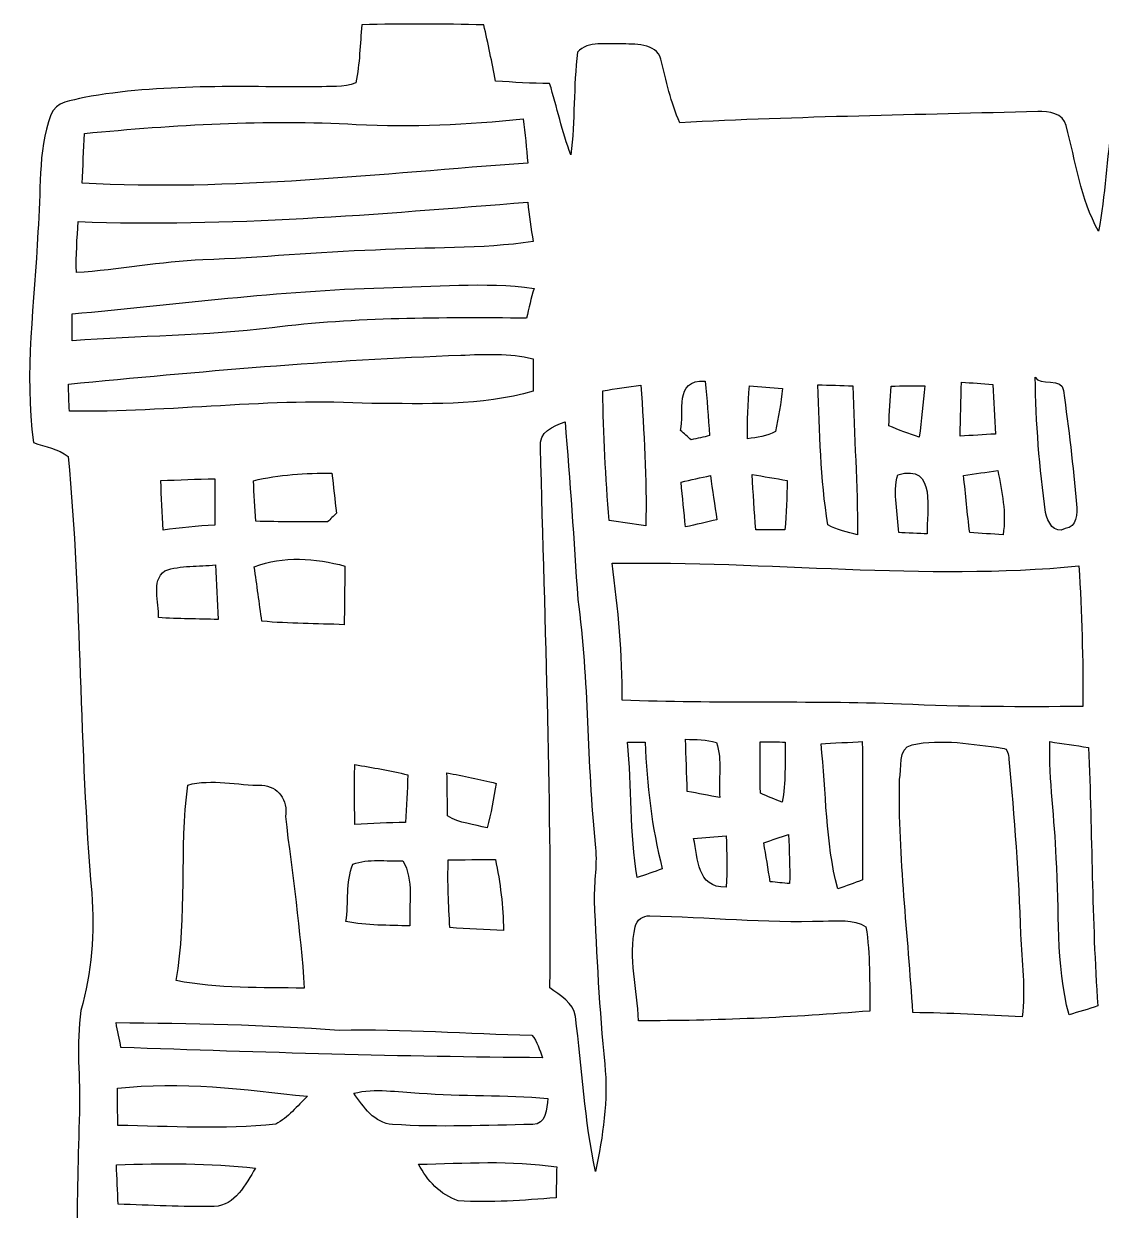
# Model space of a CAD drawing. Header units: centimetres. Extents: x -9.8 to 9.6, y -15.6 to 15.5.
# Drawn here: x -9.85 to -0.16, y 4.84 to 15.5 of the extents above; entities that cross this region are included whole.
import ezdxf

# ---------------------------------------------------------------- set-up
doc = ezdxf.new("R2010")
doc.units = ezdxf.units.CM
doc.header["$MEASUREMENT"] = 0
doc.layers.add('Layer 1', color=7, linetype='Continuous')

msp = doc.modelspace()

# ---------------------------------------------------------------- linework, layer by layer
at = {"layer": 'Layer 1', "color": 9}
for points, knots in [([(-6.80932, 15.49471), (-6.44419, 15.50423), (-6.07836, 15.50388), (-5.71288, 15.494), (-5.71288, 15.494), (-5.67584, 15.32643), (-5.64127, 15.1578), (-5.60705, 14.98917), (-5.60705, 14.98917), (-5.44548, 14.97859), (-5.28355, 14.96589), (-5.12163, 14.9673), (-5.12163, 14.9673), (-5.05566, 14.75387), (-5.01086, 14.53409), (-4.93078, 14.32525), (-4.93078, 14.32525), (-4.89232, 14.63181), (-4.90961, 14.94296), (-4.87151, 15.24882), (-4.87151, 15.24882), (-4.7752, 15.35642), (-4.60763, 15.31408), (-4.48345, 15.32361), (-4.48345, 15.32361), (-4.36774, 15.31761), (-4.16489, 15.33525), (-4.1215, 15.18638), (-4.1215, 15.18638), (-4.07705, 14.99235), (-4.03225, 14.79762), (-3.95252, 14.61382), (-3.95252, 14.61382), (-2.88043, 14.67167), (-1.80693, 14.68367), (-0.73413, 14.71577), (-0.73413, 14.71577), (-0.63747, 14.71824), (-0.50377, 14.70201), (-0.47907, 14.58807), (-0.47907, 14.58807), (-0.39299, 14.26845), (-0.35243, 13.93155), (-0.18768, 13.63839), (-0.18768, 13.63839), (-0.12912, 13.9633), (-0.11324, 14.29456), (-0.06632, 14.62123), (-0.06632, 14.62123), (0.05256, 14.63957), (0.1718, 14.65651), (0.29104, 14.67485), (0.29104, 14.67485), (0.28434, 14.88228), (0.27481, 15.08936), (0.26458, 15.2968), (0.26458, 15.2968), (0.57044, 15.31691), (0.87524, 15.35077), (1.18075, 15.37723), (1.18075, 15.37723), (1.22908, 15.13452), (1.27741, 14.89181), (1.32821, 14.64945), (1.32821, 14.64945), (2.28141, 14.57396), (3.23391, 14.6879), (4.18641, 14.71542), (4.18641, 14.71542), (4.40584, 14.72777), (4.445, 14.46671), (4.578, 14.34888), (4.578, 14.34888), (4.69159, 14.29879), (4.82247, 14.31502), (4.94453, 14.31255), (4.94453, 14.31255), (5.77532, 14.35876), (6.60859, 14.3577), (7.43902, 14.41097), (7.43902, 14.41097), (7.45525, 14.58277), (7.43726, 14.75952), (7.47924, 14.92814), (7.47924, 14.92814), (7.50746, 14.99976), (7.59142, 15.01599), (7.65951, 15.02692), (7.65951, 15.02692), (7.90928, 15.05126), (8.16328, 15.05091), (8.4134, 15.0241), (8.4134, 15.0241), (8.43104, 14.83572), (8.46631, 14.64945), (8.51182, 14.46565), (8.51182, 14.46565), (8.66211, 14.44025), (8.8265, 14.46671), (8.9722, 14.41062), (8.9722, 14.41062), (9.14717, 13.61828), (9.27664, 12.81606), (9.45162, 12.02337), (9.45162, 12.02337), (9.55534, 11.76443), (9.29852, 11.54218), (9.30981, 11.28466), (9.30981, 11.28466), (9.38565, 10.21115), (9.33238, 9.13483), (9.33238, 8.06027), (9.33238, 8.06027), (9.33203, 7.65316), (9.38883, 7.24853), (9.44915, 6.84636), (9.44915, 6.84636), (9.4555, 6.74405), (9.4929, 6.59165), (9.4047, 6.50804), (9.4047, 6.50804), (9.26183, 6.41632), (9.08967, 6.39269), (8.93092, 6.34048), (8.93092, 6.34048), (9.017, 5.75134), (9.07838, 5.15973), (9.16411, 4.57059), (9.16411, 4.57059), (9.35249, 3.50979), (9.23114, 2.42958), (9.23784, 1.35925), (9.23784, 1.35925), (9.15494, 0.36407), (9.29111, -0.63606), (9.18034, -1.63019), (9.18034, -1.63019), (9.18422, -2.20451), (9.36978, -2.77283), (9.28123, -3.35068), (9.28123, -3.35068), (9.29076, -3.52637), (9.14188, -3.61527), (9.02053, -3.70064), (9.02053, -3.70064), (9.04346, -5.27897), (9.20327, -6.85094), (9.26147, -8.42786), (9.26147, -8.42786), (9.25583, -8.6554), (9.15846, -8.87448), (9.20186, -9.10484), (9.20186, -9.10484), (9.25407, -9.67246), (9.29146, -10.2422), (9.29957, -10.81264), (9.29957, -10.81264), (9.29852, -11.04371), (9.31192, -11.28077), (9.24772, -11.50655), (9.24772, -11.50655), (9.16058, -11.59933), (9.01771, -11.61133), (8.90764, -11.66954), (8.90764, -11.66954), (8.98419, -12.87921), (9.02582, -14.091), (9.08685, -15.30174), (9.08685, -15.30174), (7.98266, -15.36559), (6.87599, -15.29539), (5.77144, -15.34866), (5.77144, -15.34866), (5.57248, -15.33842), (5.36751, -15.37899), (5.17384, -15.3229), (5.17384, -15.3229), (5.14456, -15.24106), (5.14703, -15.15286), (5.14279, -15.06749), (5.14279, -15.06749), (5.12092, -13.95412), (5.07259, -12.84182), (5.01862, -11.72986), (5.01862, -11.72986), (5.00839, -11.64661), (4.92584, -11.60216), (4.87327, -11.54677), (4.87327, -11.54677), (4.88915, -12.68942), (4.8701, -13.83383), (4.91666, -14.97647), (4.91666, -14.97647), (4.91596, -15.13417), (4.92513, -15.40616), (4.71099, -15.43403), (4.71099, -15.43403), (3.99344, -15.53563), (3.26425, -15.51411), (2.54141, -15.55009), (2.54141, -15.55009), (1.99778, -15.57867), (1.45486, -15.50282), (0.91228, -15.53527), (0.91228, -15.53527), (0.82938, -15.39346), (0.71826, -15.25693), (0.72919, -15.0809), (0.72919, -15.0809), (0.58702, -13.91426), (0.51647, -12.74057), (0.39405, -11.57217), (0.39405, -11.57217), (0.35878, -11.34886), (0.35983, -11.10509), (0.23354, -10.90895), (0.23354, -10.90895), (0.09102, -11.14707), (0.1457, -11.43247), (0.14534, -11.69494), (0.14534, -11.69494), (0.19262, -12.88909), (0.15734, -14.08748), (0.26494, -15.27881), (0.26494, -15.27881), (-0.23742, -15.35042), (-0.74683, -15.32749), (-1.25236, -15.32961), (-1.25236, -15.32961), (-2.07574, -15.32361), (-2.89913, -15.33984), (-3.72216, -15.31267), (-3.72216, -15.31267), (-3.85868, -15.30279), (-3.99768, -15.30491), (-4.12891, -15.35007), (-4.12891, -15.35007), (-4.23192, -15.40122), (-4.3053, -15.51199), (-4.42771, -15.52257), (-4.42771, -15.52257), (-4.84646, -15.59348), (-5.27509, -15.55715), (-5.69736, -15.5769), (-5.69736, -15.5769), (-6.7564, -15.61606), (-7.8172, -15.57831), (-8.87377, -15.50423), (-8.87377, -15.50423), (-8.99795, -15.50247), (-9.12848, -15.4372), (-9.16199, -15.30985), (-9.16199, -15.30985), (-9.36696, -14.39933), (-9.21138, -13.46165), (-9.18951, -12.54125), (-9.18951, -12.54125), (-9.17258, -12.22446), (-9.24348, -11.91154), (-9.3345, -11.61062), (-9.3345, -11.61062), (-9.36766, -11.4741), (-9.31686, -11.33299), (-9.30451, -11.19822), (-9.30451, -11.19822), (-9.16376, -10.42705), (-8.96303, -9.66823), (-8.83179, -8.89529), (-8.83179, -8.89529), (-8.90552, -8.86777), (-8.97855, -8.83955), (-9.05122, -8.80992), (-9.05122, -8.80992), (-9.03252, -8.47972), (-9.03852, -8.14881), (-9.03499, -7.81861), (-9.03499, -7.81861), (-9.01347, -7.37059), (-8.9789, -6.92256), (-8.9789, -6.47347), (-8.9789, -6.47347), (-8.98102, -5.58165), (-8.91858, -4.69159), (-8.90729, -3.80012), (-8.90729, -3.80012), (-9.02653, -3.73274), (-9.18845, -3.68335), (-9.21279, -3.52672), (-9.21279, -3.52672), (-9.34861, -2.96016), (-9.25124, -2.37384), (-9.18034, -1.80481), (-9.18034, -1.80481), (-9.17187, -1.5554), (-9.12883, -1.30881), (-9.09355, -1.06221), (-9.09355, -1.06221), (-9.16058, -0.98989), (-9.25689, -0.91793), (-9.24736, -0.80751), (-9.24736, -0.80751), (-9.21138, 0.52529), (-9.15917, 1.85773), (-9.13483, 3.19052), (-9.13483, 3.19052), (-9.13377, 3.30306), (-9.28476, 3.33481), (-9.34896, 3.38702), (-9.34896, 3.38702), (-9.37719, 4.16384), (-9.37648, 4.94242), (-9.34755, 5.71923), (-9.34755, 5.71923), (-9.34014, 6.02368), (-9.37966, 6.3313), (-9.3345, 6.63399), (-9.3345, 6.63399), (-9.2396, 6.97689), (-9.21032, 7.3346), (-9.23678, 7.68914), (-9.23678, 7.68914), (-9.3532, 8.99513), (-9.32568, 10.30993), (-9.44951, 11.61521), (-9.44951, 11.61521), (-9.53841, 11.68576), (-9.65623, 11.69987), (-9.7603, 11.73974), (-9.7603, 11.73974), (-9.84885, 12.37051), (-9.7469, 13.00374), (-9.72326, 13.63486), (-9.72326, 13.63486), (-9.68834, 13.98411), (-9.72961, 14.34994), (-9.60438, 14.68437), (-9.60438, 14.68437), (-9.56134, 14.80785), (-9.41564, 14.81173), (-9.30628, 14.84136), (-9.30628, 14.84136), (-8.61624, 14.9673), (-7.91139, 14.9352), (-7.2136, 14.93626), (-7.2136, 14.93626), (-7.10001, 14.94578), (-6.97159, 14.92285), (-6.86329, 14.97436), (-6.86329, 14.97436), (-6.82837, 15.14546), (-6.8259, 15.32114), (-6.80932, 15.49471), (-6.80932, 15.49471), (-6.80932, 15.49471), (-6.80932, 15.49471), (-6.80932, 15.49471)], [0, 0, 0, 0, 0.01111111, 0.01111111, 0.01111111, 0.01111111, 0.02222222, 0.02222222, 0.02222222, 0.02222222, 0.03333333, 0.03333333, 0.03333333, 0.03333333, 0.04444444, 0.04444444, 0.04444444, 0.04444444, 0.05555556, 0.05555556, 0.05555556, 0.05555556, 0.06666667, 0.06666667, 0.06666667, 0.06666667, 0.07777778, 0.07777778, 0.07777778, 0.07777778, 0.08888889, 0.08888889, 0.08888889, 0.08888889, 0.1, 0.1, 0.1, 0.1, 0.11111111, 0.11111111, 0.11111111, 0.11111111, 0.12222222, 0.12222222, 0.12222222, 0.12222222, 0.13333333, 0.13333333, 0.13333333, 0.13333333, 0.14444444, 0.14444444, 0.14444444, 0.14444444, 0.15555556, 0.15555556, 0.15555556, 0.15555556, 0.16666667, 0.16666667, 0.16666667, 0.16666667, 0.17777778, 0.17777778, 0.17777778, 0.17777778, 0.18888889, 0.18888889, 0.18888889, 0.18888889, 0.2, 0.2, 0.2, 0.2, 0.21111111, 0.21111111, 0.21111111, 0.21111111, 0.22222222, 0.22222222, 0.22222222, 0.22222222, 0.23333333, 0.23333333, 0.23333333, 0.23333333, 0.24444444, 0.24444444, 0.24444444, 0.24444444, 0.25555556, 0.25555556, 0.25555556, 0.25555556, 0.26666667, 0.26666667, 0.26666667, 0.26666667, 0.27777778, 0.27777778, 0.27777778, 0.27777778, 0.28888889, 0.28888889, 0.28888889, 0.28888889, 0.3, 0.3, 0.3, 0.3, 0.31111111, 0.31111111, 0.31111111, 0.31111111, 0.32222222, 0.32222222, 0.32222222, 0.32222222, 0.33333333, 0.33333333, 0.33333333, 0.33333333, 0.34444444, 0.34444444, 0.34444444, 0.34444444, 0.35555556, 0.35555556, 0.35555556, 0.35555556, 0.36666667, 0.36666667, 0.36666667, 0.36666667, 0.37777778, 0.37777778, 0.37777778, 0.37777778, 0.38888889, 0.38888889, 0.38888889, 0.38888889, 0.4, 0.4, 0.4, 0.4, 0.41111111, 0.41111111, 0.41111111, 0.41111111, 0.42222222, 0.42222222, 0.42222222, 0.42222222, 0.43333333, 0.43333333, 0.43333333, 0.43333333, 0.44444444, 0.44444444, 0.44444444, 0.44444444, 0.45555556, 0.45555556, 0.45555556, 0.45555556, 0.46666667, 0.46666667, 0.46666667, 0.46666667, 0.47777778, 0.47777778, 0.47777778, 0.47777778, 0.48888889, 0.48888889, 0.48888889, 0.48888889, 0.5, 0.5, 0.5, 0.5, 0.51111111, 0.51111111, 0.51111111, 0.51111111, 0.52222222, 0.52222222, 0.52222222, 0.52222222, 0.53333333, 0.53333333, 0.53333333, 0.53333333, 0.54444444, 0.54444444, 0.54444444, 0.54444444, 0.55555556, 0.55555556, 0.55555556, 0.55555556, 0.56666667, 0.56666667, 0.56666667, 0.56666667, 0.57777778, 0.57777778, 0.57777778, 0.57777778, 0.58888889, 0.58888889, 0.58888889, 0.58888889, 0.6, 0.6, 0.6, 0.6, 0.61111111, 0.61111111, 0.61111111, 0.61111111, 0.62222222, 0.62222222, 0.62222222, 0.62222222, 0.63333333, 0.63333333, 0.63333333, 0.63333333, 0.64444444, 0.64444444, 0.64444444, 0.64444444, 0.65555556, 0.65555556, 0.65555556, 0.65555556, 0.66666667, 0.66666667, 0.66666667, 0.66666667, 0.67777778, 0.67777778, 0.67777778, 0.67777778, 0.68888889, 0.68888889, 0.68888889, 0.68888889, 0.7, 0.7, 0.7, 0.7, 0.71111111, 0.71111111, 0.71111111, 0.71111111, 0.72222222, 0.72222222, 0.72222222, 0.72222222, 0.73333333, 0.73333333, 0.73333333, 0.73333333, 0.74444444, 0.74444444, 0.74444444, 0.74444444, 0.75555556, 0.75555556, 0.75555556, 0.75555556, 0.76666667, 0.76666667, 0.76666667, 0.76666667, 0.77777778, 0.77777778, 0.77777778, 0.77777778, 0.78888889, 0.78888889, 0.78888889, 0.78888889, 0.8, 0.8, 0.8, 0.8, 0.81111111, 0.81111111, 0.81111111, 0.81111111, 0.82222222, 0.82222222, 0.82222222, 0.82222222, 0.83333333, 0.83333333, 0.83333333, 0.83333333, 0.84444444, 0.84444444, 0.84444444, 0.84444444, 0.85555556, 0.85555556, 0.85555556, 0.85555556, 0.86666667, 0.86666667, 0.86666667, 0.86666667, 0.87777778, 0.87777778, 0.87777778, 0.87777778, 0.88888889, 0.88888889, 0.88888889, 0.88888889, 0.9, 0.9, 0.9, 0.9, 0.91111111, 0.91111111, 0.91111111, 0.91111111, 0.92222222, 0.92222222, 0.92222222, 0.92222222, 0.93333333, 0.93333333, 0.93333333, 0.93333333, 0.94444444, 0.94444444, 0.94444444, 0.94444444, 0.95555556, 0.95555556, 0.95555556, 0.95555556, 0.96666667, 0.96666667, 0.96666667, 0.96666667, 0.97777778, 0.97777778, 0.97777778, 0.97777778, 1, 1, 1, 1]), ([(-6.86047, 14.59971), (-7.67539, 14.64592), (-8.49207, 14.59653), (-9.3031, 14.51786), (-9.3031, 14.51786), (-9.31122, 14.36864), (-9.31721, 14.21941), (-9.32215, 14.06984), (-9.32215, 14.06984), (-7.98336, 13.99822), (-6.65092, 14.15662), (-5.31777, 14.25222), (-5.31777, 14.25222), (-5.33012, 14.38451), (-5.34388, 14.51681), (-5.35869, 14.64874), (-5.35869, 14.64874), (-5.85752, 14.59759), (-6.35953, 14.57254), (-6.86047, 14.59971), (-6.86047, 14.59971), (-6.86047, 14.59971), (-6.86047, 14.59971), (-6.86047, 14.59971)], [0, 0, 0, 0, 0.14285714, 0.14285714, 0.14285714, 0.14285714, 0.28571429, 0.28571429, 0.28571429, 0.28571429, 0.42857143, 0.42857143, 0.42857143, 0.42857143, 0.57142857, 0.57142857, 0.57142857, 0.57142857, 0.71428571, 0.71428571, 0.71428571, 0.71428571, 1, 1, 1, 1]), ([(-9.35919, 13.72588), (-9.36943, 13.57348), (-9.38036, 13.42108), (-9.37578, 13.26797), (-9.37578, 13.26797), (-8.99478, 13.28843), (-8.61942, 13.36781), (-8.23771, 13.38157), (-8.23771, 13.38157), (-7.71984, 13.39921), (-7.20408, 13.45389), (-6.68584, 13.47011), (-6.68584, 13.47011), (-6.21453, 13.49728), (-5.73934, 13.47717), (-5.27121, 13.54561), (-5.27121, 13.54561), (-5.28708, 13.66379), (-5.30507, 13.78267), (-5.31883, 13.90121), (-5.31883, 13.90121), (-6.66221, 13.79291), (-8.01017, 13.67614), (-9.35919, 13.72588), (-9.35919, 13.72588), (-9.35919, 13.72588), (-9.35919, 13.72588), (-9.35919, 13.72588)], [0, 0, 0, 0, 0.125, 0.125, 0.125, 0.125, 0.25, 0.25, 0.25, 0.25, 0.375, 0.375, 0.375, 0.375, 0.5, 0.5, 0.5, 0.5, 0.625, 0.625, 0.625, 0.625, 0.75, 0.75, 0.75, 0.75, 1, 1, 1, 1]), ([(-6.61353, 13.13145), (-7.55086, 13.10569), (-8.48078, 12.98152), (-9.41352, 12.8965), (-9.41352, 12.8965), (-9.41529, 12.81571), (-9.41493, 12.73457), (-9.41246, 12.65343), (-9.41246, 12.65343), (-8.81451, 12.70071), (-8.21302, 12.69682), (-7.61718, 12.77197), (-7.61718, 12.77197), (-6.85906, 12.86616), (-6.09388, 12.86369), (-5.33118, 12.85804), (-5.33118, 12.85804), (-5.30543, 12.94624), (-5.29061, 13.03796), (-5.26239, 13.12545), (-5.26239, 13.12545), (-5.71077, 13.1886), (-6.16373, 13.13674), (-6.61353, 13.13145), (-6.61353, 13.13145), (-6.61353, 13.13145), (-6.61353, 13.13145), (-6.61353, 13.13145)], [0, 0, 0, 0, 0.125, 0.125, 0.125, 0.125, 0.25, 0.25, 0.25, 0.25, 0.375, 0.375, 0.375, 0.375, 0.5, 0.5, 0.5, 0.5, 0.625, 0.625, 0.625, 0.625, 0.75, 0.75, 0.75, 0.75, 1, 1, 1, 1]), ([(-5.92032, 12.52502), (-7.09895, 12.48269), (-8.2744, 12.37932), (-9.44739, 12.26467), (-9.44739, 12.26467), (-9.44563, 12.18389), (-9.4421, 12.1031), (-9.43822, 12.02231), (-9.43822, 12.02231), (-8.53158, 12.00785), (-7.62776, 12.14473), (-6.72077, 12.09005), (-6.72077, 12.09005), (-6.23888, 12.09287), (-5.73793, 12.06253), (-5.27015, 12.20258), (-5.27015, 12.20258), (-5.2705, 12.27455), (-5.27085, 12.41919), (-5.27121, 12.49151), (-5.27121, 12.49151), (-5.48323, 12.54548), (-5.70371, 12.53384), (-5.92032, 12.52502), (-5.92032, 12.52502), (-5.92032, 12.52502), (-5.92032, 12.52502), (-5.92032, 12.52502)], [0, 0, 0, 0, 0.125, 0.125, 0.125, 0.125, 0.25, 0.25, 0.25, 0.25, 0.375, 0.375, 0.375, 0.375, 0.5, 0.5, 0.5, 0.5, 0.625, 0.625, 0.625, 0.625, 0.75, 0.75, 0.75, 0.75, 1, 1, 1, 1]), ([(-3.94653, 11.84839), (-3.91442, 11.82052), (-3.88232, 11.7923), (-3.84986, 11.76408), (-3.84986, 11.76408), (-3.79448, 11.77643), (-3.73909, 11.78913), (-3.68371, 11.80183), (-3.68371, 11.80183), (-3.6957, 11.96516), (-3.70593, 12.1285), (-3.72498, 12.29113), (-3.72498, 12.29113), (-4.01214, 12.31089), (-3.90137, 12.01102), (-3.94653, 11.84839), (-3.94653, 11.84839), (-3.94653, 11.84839), (-3.94653, 11.84839), (-3.94653, 11.84839)], [0, 0, 0, 0, 0.16666667, 0.16666667, 0.16666667, 0.16666667, 0.33333333, 0.33333333, 0.33333333, 0.33333333, 0.5, 0.5, 0.5, 0.5, 0.66666667, 0.66666667, 0.66666667, 0.66666667, 1, 1, 1, 1]), ([(-1.41923, 12.28337), (-1.42558, 12.12144), (-1.42875, 11.95952), (-1.43193, 11.79724), (-1.43193, 11.79724), (-1.32644, 11.80324), (-1.22238, 11.80994), (-1.11584, 11.81629), (-1.11584, 11.81629), (-1.12078, 11.96446), (-1.12818, 12.11262), (-1.13983, 12.26079), (-1.13983, 12.26079), (-1.23261, 12.26855), (-1.3275, 12.27631), (-1.41923, 12.28337), (-1.41923, 12.28337), (-1.41923, 12.28337), (-1.41923, 12.28337), (-1.41923, 12.28337)], [0, 0, 0, 0, 0.16666667, 0.16666667, 0.16666667, 0.16666667, 0.33333333, 0.33333333, 0.33333333, 0.33333333, 0.5, 0.5, 0.5, 0.5, 0.66666667, 0.66666667, 0.66666667, 0.66666667, 1, 1, 1, 1]), ([(-0.75636, 12.32606), (-0.75353, 11.91895), (-0.71896, 11.5129), (-0.66358, 11.11003), (-0.66358, 11.11003), (-0.64735, 11.02819), (-0.58738, 10.91071), (-0.48789, 10.96645), (-0.48789, 10.96645), (-0.37853, 10.97668), (-0.38206, 11.10368), (-0.38559, 11.18658), (-0.38559, 11.18658), (-0.41769, 11.52737), (-0.45544, 11.8678), (-0.50412, 12.20646), (-0.50412, 12.20646), (-0.50412, 12.32429), (-0.72813, 12.2495), (-0.75636, 12.32606), (-0.75636, 12.32606), (-0.75636, 12.32606), (-0.75636, 12.32606), (-0.75636, 12.32606)], [0, 0, 0, 0, 0.14285714, 0.14285714, 0.14285714, 0.14285714, 0.28571429, 0.28571429, 0.28571429, 0.28571429, 0.42857143, 0.42857143, 0.42857143, 0.42857143, 0.57142857, 0.57142857, 0.57142857, 0.57142857, 0.71428571, 0.71428571, 0.71428571, 0.71428571, 1, 1, 1, 1]), ([(-4.64432, 12.20329), (-4.64009, 11.81488), (-4.61892, 11.42682), (-4.58611, 11.03983), (-4.58611, 11.03983), (-4.47746, 11.02325), (-4.36704, 11.0049), (-4.25768, 10.99114), (-4.25768, 10.99114), (-4.24709, 11.41342), (-4.2739, 11.83534), (-4.30213, 12.25621), (-4.30213, 12.25621), (-4.41678, 12.23998), (-4.53073, 12.22446), (-4.64432, 12.20329), (-4.64432, 12.20329), (-4.64432, 12.20329), (-4.64432, 12.20329), (-4.64432, 12.20329)], [0, 0, 0, 0, 0.16666667, 0.16666667, 0.16666667, 0.16666667, 0.33333333, 0.33333333, 0.33333333, 0.33333333, 0.5, 0.5, 0.5, 0.5, 0.66666667, 0.66666667, 0.66666667, 0.66666667, 1, 1, 1, 1]), ([(-3.32634, 12.24809), (-3.33763, 12.09005), (-3.34927, 11.932), (-3.34222, 11.77361), (-3.34222, 11.77361), (-3.2579, 11.78736), (-3.1683, 11.79371), (-3.09316, 11.83922), (-3.09316, 11.83922), (-3.06388, 11.96622), (-3.04306, 12.09499), (-3.03001, 12.22551), (-3.03001, 12.22551), (-3.12843, 12.23363), (-3.22862, 12.24104), (-3.32634, 12.24809), (-3.32634, 12.24809), (-3.32634, 12.24809), (-3.32634, 12.24809), (-3.32634, 12.24809)], [0, 0, 0, 0, 0.16666667, 0.16666667, 0.16666667, 0.16666667, 0.33333333, 0.33333333, 0.33333333, 0.33333333, 0.5, 0.5, 0.5, 0.5, 0.66666667, 0.66666667, 0.66666667, 0.66666667, 1, 1, 1, 1]), ([(-2.71004, 12.25797), (-2.69205, 11.83852), (-2.69099, 11.41377), (-2.62043, 10.99961), (-2.62043, 10.99961), (-2.53859, 10.95304), (-2.44475, 10.93435), (-2.35479, 10.90965), (-2.35479, 10.90965), (-2.35338, 11.35662), (-2.38584, 11.80324), (-2.39536, 12.24986), (-2.39536, 12.24986), (-2.49908, 12.25303), (-2.60879, 12.25656), (-2.71004, 12.25797), (-2.71004, 12.25797), (-2.71004, 12.25797), (-2.71004, 12.25797), (-2.71004, 12.25797)], [0, 0, 0, 0, 0.16666667, 0.16666667, 0.16666667, 0.16666667, 0.33333333, 0.33333333, 0.33333333, 0.33333333, 0.5, 0.5, 0.5, 0.5, 0.66666667, 0.66666667, 0.66666667, 0.66666667, 1, 1, 1, 1]), ([(-2.05317, 12.24739), (-2.06058, 12.1285), (-2.06869, 12.01032), (-2.07328, 11.89108), (-2.07328, 11.89108), (-1.98402, 11.85192), (-1.89301, 11.8177), (-1.79987, 11.78807), (-1.79987, 11.78807), (-1.78118, 11.94153), (-1.76389, 12.09499), (-1.75084, 12.2488), (-1.75084, 12.2488), (-1.85138, 12.24915), (-1.95368, 12.24844), (-2.05317, 12.24739), (-2.05317, 12.24739), (-2.05317, 12.24739), (-2.05317, 12.24739), (-2.05317, 12.24739)], [0, 0, 0, 0, 0.16666667, 0.16666667, 0.16666667, 0.16666667, 0.33333333, 0.33333333, 0.33333333, 0.33333333, 0.5, 0.5, 0.5, 0.5, 0.66666667, 0.66666667, 0.66666667, 0.66666667, 1, 1, 1, 1]), ([(-5.20418, 11.6967), (-5.1622, 10.07816), (-5.09905, 8.45891), (-5.12022, 6.83966), (-5.12022, 6.83966), (-5.03167, 6.76734), (-4.90432, 6.70772), (-4.89021, 6.58001), (-4.89021, 6.58001), (-4.83094, 6.11611), (-4.80836, 5.64691), (-4.71029, 5.18866), (-4.71029, 5.18866), (-4.64185, 5.50439), (-4.59458, 5.83036), (-4.62668, 6.1535), (-4.62668, 6.1535), (-4.67536, 6.6421), (-4.70076, 7.13281), (-4.72123, 7.62353), (-4.72123, 7.62353), (-4.72511, 7.79216), (-4.69018, 7.96043), (-4.71241, 8.12906), (-4.71241, 8.12906), (-4.78931, 8.86178), (-4.76673, 9.60049), (-4.86939, 10.33039), (-4.86939, 10.33039), (-4.90326, 10.86238), (-4.93854, 11.39437), (-4.98334, 11.9253), (-4.98334, 11.9253), (-5.08847, 11.88967), (-5.22252, 11.83358), (-5.20418, 11.6967), (-5.20418, 11.6967), (-5.20418, 11.6967), (-5.20418, 11.6967), (-5.20418, 11.6967)], [0, 0, 0, 0, 0.09090909, 0.09090909, 0.09090909, 0.09090909, 0.18181818, 0.18181818, 0.18181818, 0.18181818, 0.27272727, 0.27272727, 0.27272727, 0.27272727, 0.36363636, 0.36363636, 0.36363636, 0.36363636, 0.45454545, 0.45454545, 0.45454545, 0.45454545, 0.54545455, 0.54545455, 0.54545455, 0.54545455, 0.63636364, 0.63636364, 0.63636364, 0.63636364, 0.72727273, 0.72727273, 0.72727273, 0.72727273, 0.81818182, 0.81818182, 0.81818182, 0.81818182, 1, 1, 1, 1]), ([(-1.99284, 11.45046), (-2.03835, 11.27972), (-1.99214, 11.10227), (-1.98296, 10.93047), (-1.98296, 10.93047), (-1.91946, 10.92764), (-1.79211, 10.92129), (-1.72861, 10.91812), (-1.72861, 10.91812), (-1.73743, 11.11709), (-1.63477, 11.55559), (-1.99284, 11.45046), (-1.99284, 11.45046), (-1.99284, 11.45046), (-1.99284, 11.45046), (-1.99284, 11.45046)], [0, 0, 0, 0, 0.2, 0.2, 0.2, 0.2, 0.4, 0.4, 0.4, 0.4, 0.6, 0.6, 0.6, 0.6, 1, 1, 1, 1]), ([(-8.6166, 11.3986), (-8.61166, 11.25044), (-8.60496, 11.10192), (-8.59649, 10.95375), (-8.59649, 10.95375), (-8.44197, 10.97245), (-8.28746, 10.98868), (-8.13223, 10.9982), (-8.13223, 10.9982), (-8.13188, 11.13719), (-8.13188, 11.27619), (-8.13153, 11.41483), (-8.13153, 11.41483), (-8.2931, 11.40989), (-8.45538, 11.40495), (-8.6166, 11.3986), (-8.6166, 11.3986), (-8.6166, 11.3986), (-8.6166, 11.3986), (-8.6166, 11.3986)], [0, 0, 0, 0, 0.16666667, 0.16666667, 0.16666667, 0.16666667, 0.33333333, 0.33333333, 0.33333333, 0.33333333, 0.5, 0.5, 0.5, 0.5, 0.66666667, 0.66666667, 0.66666667, 0.66666667, 1, 1, 1, 1]), ([(-7.78404, 11.39613), (-7.77769, 11.27443), (-7.77169, 11.15342), (-7.76393, 11.03171), (-7.76393, 11.03171), (-7.54839, 11.02713), (-7.33319, 11.02748), (-7.11764, 11.02713), (-7.11764, 11.02713), (-7.09154, 11.05288), (-7.06508, 11.07828), (-7.03897, 11.10368), (-7.03897, 11.10368), (-7.05132, 11.22398), (-7.06684, 11.34463), (-7.07813, 11.46493), (-7.07813, 11.46493), (-7.31555, 11.46669), (-7.55333, 11.45258), (-7.78404, 11.39613), (-7.78404, 11.39613), (-7.78404, 11.39613), (-7.78404, 11.39613), (-7.78404, 11.39613)], [0, 0, 0, 0, 0.14285714, 0.14285714, 0.14285714, 0.14285714, 0.28571429, 0.28571429, 0.28571429, 0.28571429, 0.42857143, 0.42857143, 0.42857143, 0.42857143, 0.57142857, 0.57142857, 0.57142857, 0.57142857, 0.71428571, 0.71428571, 0.71428571, 0.71428571, 1, 1, 1, 1]), ([(-3.94053, 11.38343), (-3.92818, 11.24903), (-3.91478, 11.11497), (-3.89961, 10.98091), (-3.89961, 10.98091), (-3.80683, 11.00279), (-3.71158, 11.02289), (-3.61844, 11.04653), (-3.61844, 11.04653), (-3.63996, 11.17812), (-3.65866, 11.31111), (-3.6763, 11.44305), (-3.6763, 11.44305), (-3.76484, 11.42471), (-3.85269, 11.4046), (-3.94053, 11.38343), (-3.94053, 11.38343), (-3.94053, 11.38343), (-3.94053, 11.38343), (-3.94053, 11.38343)], [0, 0, 0, 0, 0.16666667, 0.16666667, 0.16666667, 0.16666667, 0.33333333, 0.33333333, 0.33333333, 0.33333333, 0.5, 0.5, 0.5, 0.5, 0.66666667, 0.66666667, 0.66666667, 0.66666667, 1, 1, 1, 1]), ([(-3.30271, 11.45258), (-3.29248, 11.28677), (-3.28189, 11.12061), (-3.26919, 10.95446), (-3.26919, 10.95446), (-3.20358, 10.95446), (-3.07305, 10.95481), (-3.00778, 10.95516), (-3.00778, 10.95516), (-2.99403, 11.10227), (-2.98873, 11.25044), (-2.98662, 11.39825), (-2.98662, 11.39825), (-3.09139, 11.41695), (-3.19828, 11.43564), (-3.30271, 11.45258), (-3.30271, 11.45258), (-3.30271, 11.45258), (-3.30271, 11.45258), (-3.30271, 11.45258)], [0, 0, 0, 0, 0.16666667, 0.16666667, 0.16666667, 0.16666667, 0.33333333, 0.33333333, 0.33333333, 0.33333333, 0.5, 0.5, 0.5, 0.5, 0.66666667, 0.66666667, 0.66666667, 0.66666667, 1, 1, 1, 1]), ([(-1.40053, 11.44446), (-1.38465, 11.27266), (-1.36737, 11.10121), (-1.34655, 10.93011), (-1.34655, 10.93011), (-1.24672, 10.92376), (-1.14653, 10.91777), (-1.04599, 10.91177), (-1.04599, 10.91177), (-1.01529, 11.10509), (-1.05657, 11.29877), (-1.09361, 11.48821), (-1.09361, 11.48821), (-1.19521, 11.47339), (-1.29999, 11.45928), (-1.40053, 11.44446), (-1.40053, 11.44446), (-1.40053, 11.44446), (-1.40053, 11.44446), (-1.40053, 11.44446)], [0, 0, 0, 0, 0.16666667, 0.16666667, 0.16666667, 0.16666667, 0.33333333, 0.33333333, 0.33333333, 0.33333333, 0.5, 0.5, 0.5, 0.5, 0.66666667, 0.66666667, 0.66666667, 0.66666667, 1, 1, 1, 1]), ([(-7.77663, 10.62179), (-7.75335, 10.45951), (-7.73148, 10.29652), (-7.70784, 10.13389), (-7.70784, 10.13389), (-7.46196, 10.11202), (-7.21536, 10.11202), (-6.96842, 10.10285), (-6.96842, 10.10285), (-6.96595, 10.27818), (-6.96454, 10.45422), (-6.96172, 10.62955), (-6.96172, 10.62955), (-7.22912, 10.70081), (-7.51346, 10.72444), (-7.77663, 10.62179), (-7.77663, 10.62179), (-7.77663, 10.62179), (-7.77663, 10.62179), (-7.77663, 10.62179)], [0, 0, 0, 0, 0.16666667, 0.16666667, 0.16666667, 0.16666667, 0.33333333, 0.33333333, 0.33333333, 0.33333333, 0.5, 0.5, 0.5, 0.5, 0.66666667, 0.66666667, 0.66666667, 0.66666667, 1, 1, 1, 1]), ([(-4.55965, 10.65495), (-4.50779, 10.24643), (-4.46581, 9.83615), (-4.47005, 9.42411), (-4.47005, 9.42411), (-3.63361, 9.3913), (-2.79541, 9.42022), (-1.95862, 9.38847), (-1.95862, 9.38847), (-1.4157, 9.36272), (-0.87207, 9.36307), (-0.32808, 9.36801), (-0.32808, 9.36801), (-0.32703, 9.78888), (-0.33831, 10.21009), (-0.36477, 10.63025), (-0.36477, 10.63025), (-1.76177, 10.49761), (-3.16124, 10.67823), (-4.55965, 10.65495), (-4.55965, 10.65495), (-4.55965, 10.65495), (-4.55965, 10.65495), (-4.55965, 10.65495)], [0, 0, 0, 0, 0.14285714, 0.14285714, 0.14285714, 0.14285714, 0.28571429, 0.28571429, 0.28571429, 0.28571429, 0.42857143, 0.42857143, 0.42857143, 0.42857143, 0.57142857, 0.57142857, 0.57142857, 0.57142857, 0.71428571, 0.71428571, 0.71428571, 0.71428571, 1, 1, 1, 1]), ([(-8.58132, 10.58757), (-8.70726, 10.49091), (-8.62894, 10.30534), (-8.63776, 10.1667), (-8.63776, 10.1667), (-8.45961, 10.15471), (-8.28146, 10.154), (-8.1026, 10.15012), (-8.1026, 10.15012), (-8.10895, 10.31416), (-8.11565, 10.47785), (-8.12518, 10.64154), (-8.12518, 10.64154), (-8.27581, 10.62108), (-8.43668, 10.63978), (-8.58132, 10.58757), (-8.58132, 10.58757), (-8.58132, 10.58757), (-8.58132, 10.58757), (-8.58132, 10.58757)], [0, 0, 0, 0, 0.16666667, 0.16666667, 0.16666667, 0.16666667, 0.33333333, 0.33333333, 0.33333333, 0.33333333, 0.5, 0.5, 0.5, 0.5, 0.66666667, 0.66666667, 0.66666667, 0.66666667, 1, 1, 1, 1]), ([(-3.89961, 9.07274), (-3.89537, 8.91681), (-3.89079, 8.76053), (-3.88444, 8.60425), (-3.88444, 8.60425), (-3.78636, 8.58485), (-3.69006, 8.56756), (-3.59093, 8.54886), (-3.59093, 8.54886), (-3.61068, 8.71149), (-3.56517, 8.88577), (-3.62303, 9.04275), (-3.62303, 9.04275), (-3.71193, 9.07344), (-3.80718, 9.07062), (-3.89961, 9.07274), (-3.89961, 9.07274), (-3.89961, 9.07274), (-3.89961, 9.07274), (-3.89961, 9.07274)], [0, 0, 0, 0, 0.16666667, 0.16666667, 0.16666667, 0.16666667, 0.33333333, 0.33333333, 0.33333333, 0.33333333, 0.5, 0.5, 0.5, 0.5, 0.66666667, 0.66666667, 0.66666667, 0.66666667, 1, 1, 1, 1]), ([(-1.86408, 9.02335), (-2.00201, 8.99336), (-1.95157, 8.80322), (-1.97767, 8.7122), (-1.97767, 8.7122), (-1.9879, 8.01194), (-1.89971, 7.3152), (-1.85738, 6.6167), (-1.85738, 6.6167), (-1.52964, 6.6107), (-1.20262, 6.5973), (-0.87559, 6.57684), (-0.87559, 6.57684), (-0.84138, 6.82378), (-0.88053, 7.07249), (-0.88935, 7.31979), (-0.88935, 7.31979), (-0.90417, 7.84542), (-0.94615, 8.36965), (-0.99342, 8.89317), (-0.99342, 8.89317), (-0.99977, 8.93551), (-0.99942, 8.99125), (-1.05481, 8.99372), (-1.05481, 8.99372), (-1.31974, 9.02899), (-1.59808, 9.07838), (-1.86408, 9.02335), (-1.86408, 9.02335), (-1.86408, 9.02335), (-1.86408, 9.02335), (-1.86408, 9.02335)], [0, 0, 0, 0, 0.11111111, 0.11111111, 0.11111111, 0.11111111, 0.22222222, 0.22222222, 0.22222222, 0.22222222, 0.33333333, 0.33333333, 0.33333333, 0.33333333, 0.44444444, 0.44444444, 0.44444444, 0.44444444, 0.55555556, 0.55555556, 0.55555556, 0.55555556, 0.66666667, 0.66666667, 0.66666667, 0.66666667, 0.77777778, 0.77777778, 0.77777778, 0.77777778, 1, 1, 1, 1]), ([(-4.42348, 9.04734), (-4.38079, 8.6427), (-4.40408, 8.23207), (-4.33599, 7.8299), (-4.33599, 7.8299), (-4.26014, 7.85495), (-4.18394, 7.88106), (-4.10916, 7.90928), (-4.10916, 7.90928), (-4.20546, 8.28146), (-4.24674, 8.66422), (-4.26403, 9.04734), (-4.26403, 9.04734), (-4.26403, 9.04734), (-4.42348, 9.04734), (-4.42348, 9.04734), (-4.42348, 9.04734), (-4.42348, 9.04734), (-4.42348, 9.04734), (-4.42348, 9.04734)], [0, 0, 0, 0, 0.16666667, 0.16666667, 0.16666667, 0.16666667, 0.33333333, 0.33333333, 0.33333333, 0.33333333, 0.5, 0.5, 0.5, 0.5, 0.66666667, 0.66666667, 0.66666667, 0.66666667, 1, 1, 1, 1]), ([(-3.22827, 9.04875), (-3.22827, 8.89494), (-3.22862, 8.74113), (-3.22792, 8.58696), (-3.22792, 8.58696), (-3.16265, 8.5598), (-3.09739, 8.53264), (-3.03142, 8.50618), (-3.03142, 8.50618), (-2.99614, 8.68468), (-3.00955, 8.86777), (-3.00531, 9.04804), (-3.00531, 9.04804), (-3.06105, 9.0484), (-3.17253, 9.04875), (-3.22827, 9.04875), (-3.22827, 9.04875), (-3.22827, 9.04875), (-3.22827, 9.04875), (-3.22827, 9.04875)], [0, 0, 0, 0, 0.16666667, 0.16666667, 0.16666667, 0.16666667, 0.33333333, 0.33333333, 0.33333333, 0.33333333, 0.5, 0.5, 0.5, 0.5, 0.66666667, 0.66666667, 0.66666667, 0.66666667, 1, 1, 1, 1]), ([(-2.68217, 9.03217), (-2.6349, 8.59825), (-2.64478, 8.15305), (-2.53224, 7.7283), (-2.53224, 7.7283), (-2.4578, 7.75406), (-2.38372, 7.78051), (-2.30999, 7.80803), (-2.30999, 7.80803), (-2.31034, 8.22325), (-2.31069, 8.63776), (-2.3114, 9.05263), (-2.3114, 9.05263), (-2.40418, 9.04734), (-2.58939, 9.03746), (-2.68217, 9.03217), (-2.68217, 9.03217), (-2.68217, 9.03217), (-2.68217, 9.03217), (-2.68217, 9.03217)], [0, 0, 0, 0, 0.16666667, 0.16666667, 0.16666667, 0.16666667, 0.33333333, 0.33333333, 0.33333333, 0.33333333, 0.5, 0.5, 0.5, 0.5, 0.66666667, 0.66666667, 0.66666667, 0.66666667, 1, 1, 1, 1]), ([(-0.62689, 9.05157), (-0.63359, 8.70197), (-0.58067, 8.35413), (-0.56833, 8.00488), (-0.56833, 8.00488), (-0.53658, 7.53569), (-0.57609, 7.05591), (-0.45367, 6.59659), (-0.45367, 6.59659), (-0.36689, 6.62164), (-0.28011, 6.64774), (-0.19438, 6.67667), (-0.19438, 6.67667), (-0.25012, 7.44926), (-0.24377, 8.22537), (-0.27834, 8.99901), (-0.27834, 8.99901), (-0.39511, 9.017), (-0.51082, 9.03429), (-0.62689, 9.05157), (-0.62689, 9.05157), (-0.62689, 9.05157), (-0.62689, 9.05157), (-0.62689, 9.05157)], [0, 0, 0, 0, 0.14285714, 0.14285714, 0.14285714, 0.14285714, 0.28571429, 0.28571429, 0.28571429, 0.28571429, 0.42857143, 0.42857143, 0.42857143, 0.42857143, 0.57142857, 0.57142857, 0.57142857, 0.57142857, 0.71428571, 0.71428571, 0.71428571, 0.71428571, 1, 1, 1, 1]), ([(-6.87317, 8.84555), (-6.87917, 8.66669), (-6.87564, 8.48748), (-6.87211, 8.30827), (-6.87211, 8.30827), (-6.72006, 8.31462), (-6.56802, 8.32273), (-6.41597, 8.32556), (-6.41597, 8.32556), (-6.40927, 8.46808), (-6.40256, 8.6106), (-6.39586, 8.75242), (-6.39586, 8.75242), (-6.5532, 8.79228), (-6.71371, 8.81733), (-6.87317, 8.84555), (-6.87317, 8.84555), (-6.87317, 8.84555), (-6.87317, 8.84555), (-6.87317, 8.84555)], [0, 0, 0, 0, 0.16666667, 0.16666667, 0.16666667, 0.16666667, 0.33333333, 0.33333333, 0.33333333, 0.33333333, 0.5, 0.5, 0.5, 0.5, 0.66666667, 0.66666667, 0.66666667, 0.66666667, 1, 1, 1, 1]), ([(-6.04449, 8.77006), (-6.04308, 8.67375), (-6.03991, 8.48113), (-6.0385, 8.38447), (-6.0385, 8.38447), (-5.93231, 8.31638), (-5.80073, 8.31003), (-5.6829, 8.27546), (-5.6829, 8.27546), (-5.64868, 8.4074), (-5.62504, 8.54216), (-5.60317, 8.67622), (-5.60317, 8.67622), (-5.74922, 8.71326), (-5.89633, 8.74395), (-6.04449, 8.77006), (-6.04449, 8.77006), (-6.04449, 8.77006), (-6.04449, 8.77006), (-6.04449, 8.77006)], [0, 0, 0, 0, 0.16666667, 0.16666667, 0.16666667, 0.16666667, 0.33333333, 0.33333333, 0.33333333, 0.33333333, 0.5, 0.5, 0.5, 0.5, 0.66666667, 0.66666667, 0.66666667, 0.66666667, 1, 1, 1, 1]), ([(-8.37424, 8.66105), (-8.45044, 8.08037), (-8.37741, 7.48489), (-8.47831, 6.90386), (-8.47831, 6.90386), (-8.10013, 6.82978), (-7.71066, 6.84283), (-7.32719, 6.83613), (-7.32719, 6.83613), (-7.36, 7.35224), (-7.4355, 7.86483), (-7.49723, 8.37777), (-7.49723, 8.37777), (-7.47007, 8.52311), (-7.56532, 8.65434), (-7.70749, 8.65893), (-7.70749, 8.65893), (-7.92692, 8.65822), (-8.15869, 8.72067), (-8.37424, 8.66105), (-8.37424, 8.66105), (-8.37424, 8.66105), (-8.37424, 8.66105), (-8.37424, 8.66105)], [0, 0, 0, 0, 0.14285714, 0.14285714, 0.14285714, 0.14285714, 0.28571429, 0.28571429, 0.28571429, 0.28571429, 0.42857143, 0.42857143, 0.42857143, 0.42857143, 0.57142857, 0.57142857, 0.57142857, 0.57142857, 0.71428571, 0.71428571, 0.71428571, 0.71428571, 1, 1, 1, 1]), ([(-3.19687, 8.14105), (-3.17712, 8.02464), (-3.15877, 7.90892), (-3.13902, 7.79216), (-3.13902, 7.79216), (-3.08116, 7.78651), (-3.02331, 7.78122), (-2.96474, 7.77557), (-2.96474, 7.77557), (-2.96122, 7.92304), (-2.96792, 8.07085), (-2.97427, 8.21831), (-2.97427, 8.21831), (-3.04906, 8.19397), (-3.12314, 8.16857), (-3.19687, 8.14105), (-3.19687, 8.14105), (-3.19687, 8.14105), (-3.19687, 8.14105), (-3.19687, 8.14105)], [0, 0, 0, 0, 0.16666667, 0.16666667, 0.16666667, 0.16666667, 0.33333333, 0.33333333, 0.33333333, 0.33333333, 0.5, 0.5, 0.5, 0.5, 0.66666667, 0.66666667, 0.66666667, 0.66666667, 1, 1, 1, 1]), ([(-3.8287, 8.18197), (-3.78601, 7.99853), (-3.80294, 7.74206), (-3.5366, 7.74277), (-3.5366, 7.74277), (-3.5246, 7.89658), (-3.52954, 8.05074), (-3.53413, 8.20455), (-3.53413, 8.20455), (-3.63255, 8.19714), (-3.73063, 8.18974), (-3.8287, 8.18197), (-3.8287, 8.18197), (-3.8287, 8.18197), (-3.8287, 8.18197), (-3.8287, 8.18197)], [0, 0, 0, 0, 0.2, 0.2, 0.2, 0.2, 0.4, 0.4, 0.4, 0.4, 0.6, 0.6, 0.6, 0.6, 1, 1, 1, 1]), ([(-6.89081, 7.94879), (-6.95643, 7.78651), (-6.92714, 7.60412), (-6.95254, 7.43409), (-6.95254, 7.43409), (-6.76346, 7.39669), (-6.56978, 7.40269), (-6.37752, 7.39493), (-6.37752, 7.39493), (-6.39022, 7.58931), (-6.3373, 7.80556), (-6.44208, 7.98054), (-6.44208, 7.98054), (-6.58954, 7.97419), (-6.74899, 8.00382), (-6.89081, 7.94879), (-6.89081, 7.94879), (-6.89081, 7.94879), (-6.89081, 7.94879), (-6.89081, 7.94879)], [0, 0, 0, 0, 0.16666667, 0.16666667, 0.16666667, 0.16666667, 0.33333333, 0.33333333, 0.33333333, 0.33333333, 0.5, 0.5, 0.5, 0.5, 0.66666667, 0.66666667, 0.66666667, 0.66666667, 1, 1, 1, 1]), ([(-6.0325, 7.9883), (-6.04273, 7.78616), (-6.02827, 7.58366), (-6.01909, 7.38152), (-6.01909, 7.38152), (-5.85858, 7.36671), (-5.69771, 7.36177), (-5.53685, 7.35506), (-5.53685, 7.35506), (-5.53967, 7.56991), (-5.56436, 7.78334), (-5.60917, 7.99324), (-5.60917, 7.99324), (-5.715, 7.99183), (-5.92667, 7.98971), (-6.0325, 7.9883), (-6.0325, 7.9883), (-6.0325, 7.9883), (-6.0325, 7.9883), (-6.0325, 7.9883)], [0, 0, 0, 0, 0.16666667, 0.16666667, 0.16666667, 0.16666667, 0.33333333, 0.33333333, 0.33333333, 0.33333333, 0.5, 0.5, 0.5, 0.5, 0.66666667, 0.66666667, 0.66666667, 0.66666667, 1, 1, 1, 1]), ([(-4.35222, 7.38752), (-4.41678, 7.10636), (-4.33211, 6.82484), (-4.32223, 6.54297), (-4.32223, 6.54297), (-3.62903, 6.54121), (-2.93546, 6.5726), (-2.24437, 6.63011), (-2.24437, 6.63011), (-2.24684, 6.88305), (-2.23802, 7.1374), (-2.27859, 7.38787), (-2.27859, 7.38787), (-2.39466, 7.45737), (-2.534, 7.43973), (-2.66277, 7.43902), (-2.66277, 7.43902), (-3.18311, 7.42174), (-3.70205, 7.47536), (-4.22169, 7.48489), (-4.22169, 7.48489), (-4.28166, 7.48982), (-4.34093, 7.44749), (-4.35222, 7.38752), (-4.35222, 7.38752), (-4.35222, 7.38752), (-4.35222, 7.38752), (-4.35222, 7.38752)], [0, 0, 0, 0, 0.125, 0.125, 0.125, 0.125, 0.25, 0.25, 0.25, 0.25, 0.375, 0.375, 0.375, 0.375, 0.5, 0.5, 0.5, 0.5, 0.625, 0.625, 0.625, 0.625, 0.75, 0.75, 0.75, 0.75, 1, 1, 1, 1]), ([(-9.01947, 6.52639), (-9.00501, 6.4516), (-8.98984, 6.37716), (-8.97467, 6.30237), (-8.97467, 6.30237), (-7.71208, 6.25934), (-6.44913, 6.21806), (-5.18548, 6.21065), (-5.18548, 6.21065), (-5.21264, 6.28015), (-5.23416, 6.35459), (-5.28108, 6.41385), (-5.28108, 6.41385), (-5.85858, 6.42655), (-6.43537, 6.47065), (-7.01322, 6.45936), (-7.01322, 6.45936), (-7.68068, 6.50734), (-8.35025, 6.5218), (-9.01947, 6.52639), (-9.01947, 6.52639), (-9.01947, 6.52639), (-9.01947, 6.52639), (-9.01947, 6.52639)], [0, 0, 0, 0, 0.14285714, 0.14285714, 0.14285714, 0.14285714, 0.28571429, 0.28571429, 0.28571429, 0.28571429, 0.42857143, 0.42857143, 0.42857143, 0.42857143, 0.57142857, 0.57142857, 0.57142857, 0.57142857, 0.71428571, 0.71428571, 0.71428571, 0.71428571, 1, 1, 1, 1]), ([(-9.00606, 5.93654), (-9.00642, 5.82507), (-9.00465, 5.715), (-9.00218, 5.60282), (-9.00218, 5.60282), (-8.53017, 5.59329), (-8.05568, 5.56472), (-7.58437, 5.61305), (-7.58437, 5.61305), (-7.47113, 5.67231), (-7.39105, 5.77744), (-7.29897, 5.86352), (-7.29897, 5.86352), (-7.86377, 5.92667), (-8.43809, 5.99969), (-9.00606, 5.93654), (-9.00606, 5.93654), (-9.00606, 5.93654), (-9.00606, 5.93654), (-9.00606, 5.93654)], [0, 0, 0, 0, 0.16666667, 0.16666667, 0.16666667, 0.16666667, 0.33333333, 0.33333333, 0.33333333, 0.33333333, 0.5, 0.5, 0.5, 0.5, 0.66666667, 0.66666667, 0.66666667, 0.66666667, 1, 1, 1, 1]), ([(-6.88199, 5.89104), (-6.7945, 5.76862), (-6.70031, 5.62151), (-6.53309, 5.61058), (-6.53309, 5.61058), (-6.1147, 5.58306), (-5.69313, 5.60352), (-5.27368, 5.61058), (-5.27368, 5.61058), (-5.15373, 5.60705), (-5.1495, 5.75345), (-5.1368, 5.84447), (-5.1368, 5.84447), (-5.52203, 5.87834), (-5.91009, 5.86281), (-6.29567, 5.89315), (-6.29567, 5.89315), (-6.49076, 5.90127), (-6.68902, 5.93972), (-6.88199, 5.89104), (-6.88199, 5.89104), (-6.88199, 5.89104), (-6.88199, 5.89104), (-6.88199, 5.89104)], [0, 0, 0, 0, 0.14285714, 0.14285714, 0.14285714, 0.14285714, 0.28571429, 0.28571429, 0.28571429, 0.28571429, 0.42857143, 0.42857143, 0.42857143, 0.42857143, 0.57142857, 0.57142857, 0.57142857, 0.57142857, 0.71428571, 0.71428571, 0.71428571, 0.71428571, 1, 1, 1, 1]), ([(-9.01594, 5.24792), (-9.011, 5.12974), (-9.00571, 5.01333), (-8.99936, 4.89479), (-8.99936, 4.89479), (-8.71255, 4.8835), (-8.42504, 4.86869), (-8.13753, 4.87362), (-8.13753, 4.87362), (-7.94491, 4.88139), (-7.85566, 5.07436), (-7.7657, 5.21758), (-7.7657, 5.21758), (-8.18092, 5.26486), (-8.59896, 5.26097), (-9.01594, 5.24792), (-9.01594, 5.24792), (-9.01594, 5.24792), (-9.01594, 5.24792), (-9.01594, 5.24792)], [0, 0, 0, 0, 0.16666667, 0.16666667, 0.16666667, 0.16666667, 0.33333333, 0.33333333, 0.33333333, 0.33333333, 0.5, 0.5, 0.5, 0.5, 0.66666667, 0.66666667, 0.66666667, 0.66666667, 1, 1, 1, 1]), ([(-6.30026, 5.25251), (-6.22229, 5.10858), (-6.10341, 4.97593), (-5.94395, 4.92513), (-5.94395, 4.92513), (-5.65115, 4.90291), (-5.35623, 4.93113), (-5.06377, 4.95053), (-5.06377, 4.95053), (-5.06236, 5.02038), (-5.05989, 5.16008), (-5.05848, 5.22958), (-5.05848, 5.22958), (-5.46947, 5.29061), (-5.8868, 5.26274), (-6.30026, 5.25251), (-6.30026, 5.25251), (-6.30026, 5.25251), (-6.30026, 5.25251), (-6.30026, 5.25251)], [0, 0, 0, 0, 0.16666667, 0.16666667, 0.16666667, 0.16666667, 0.33333333, 0.33333333, 0.33333333, 0.33333333, 0.5, 0.5, 0.5, 0.5, 0.66666667, 0.66666667, 0.66666667, 0.66666667, 1, 1, 1, 1])]:
    msp.add_open_spline(points, degree=3, knots=knots, dxfattribs=at)

doc.saveas('drawing.dxf')
